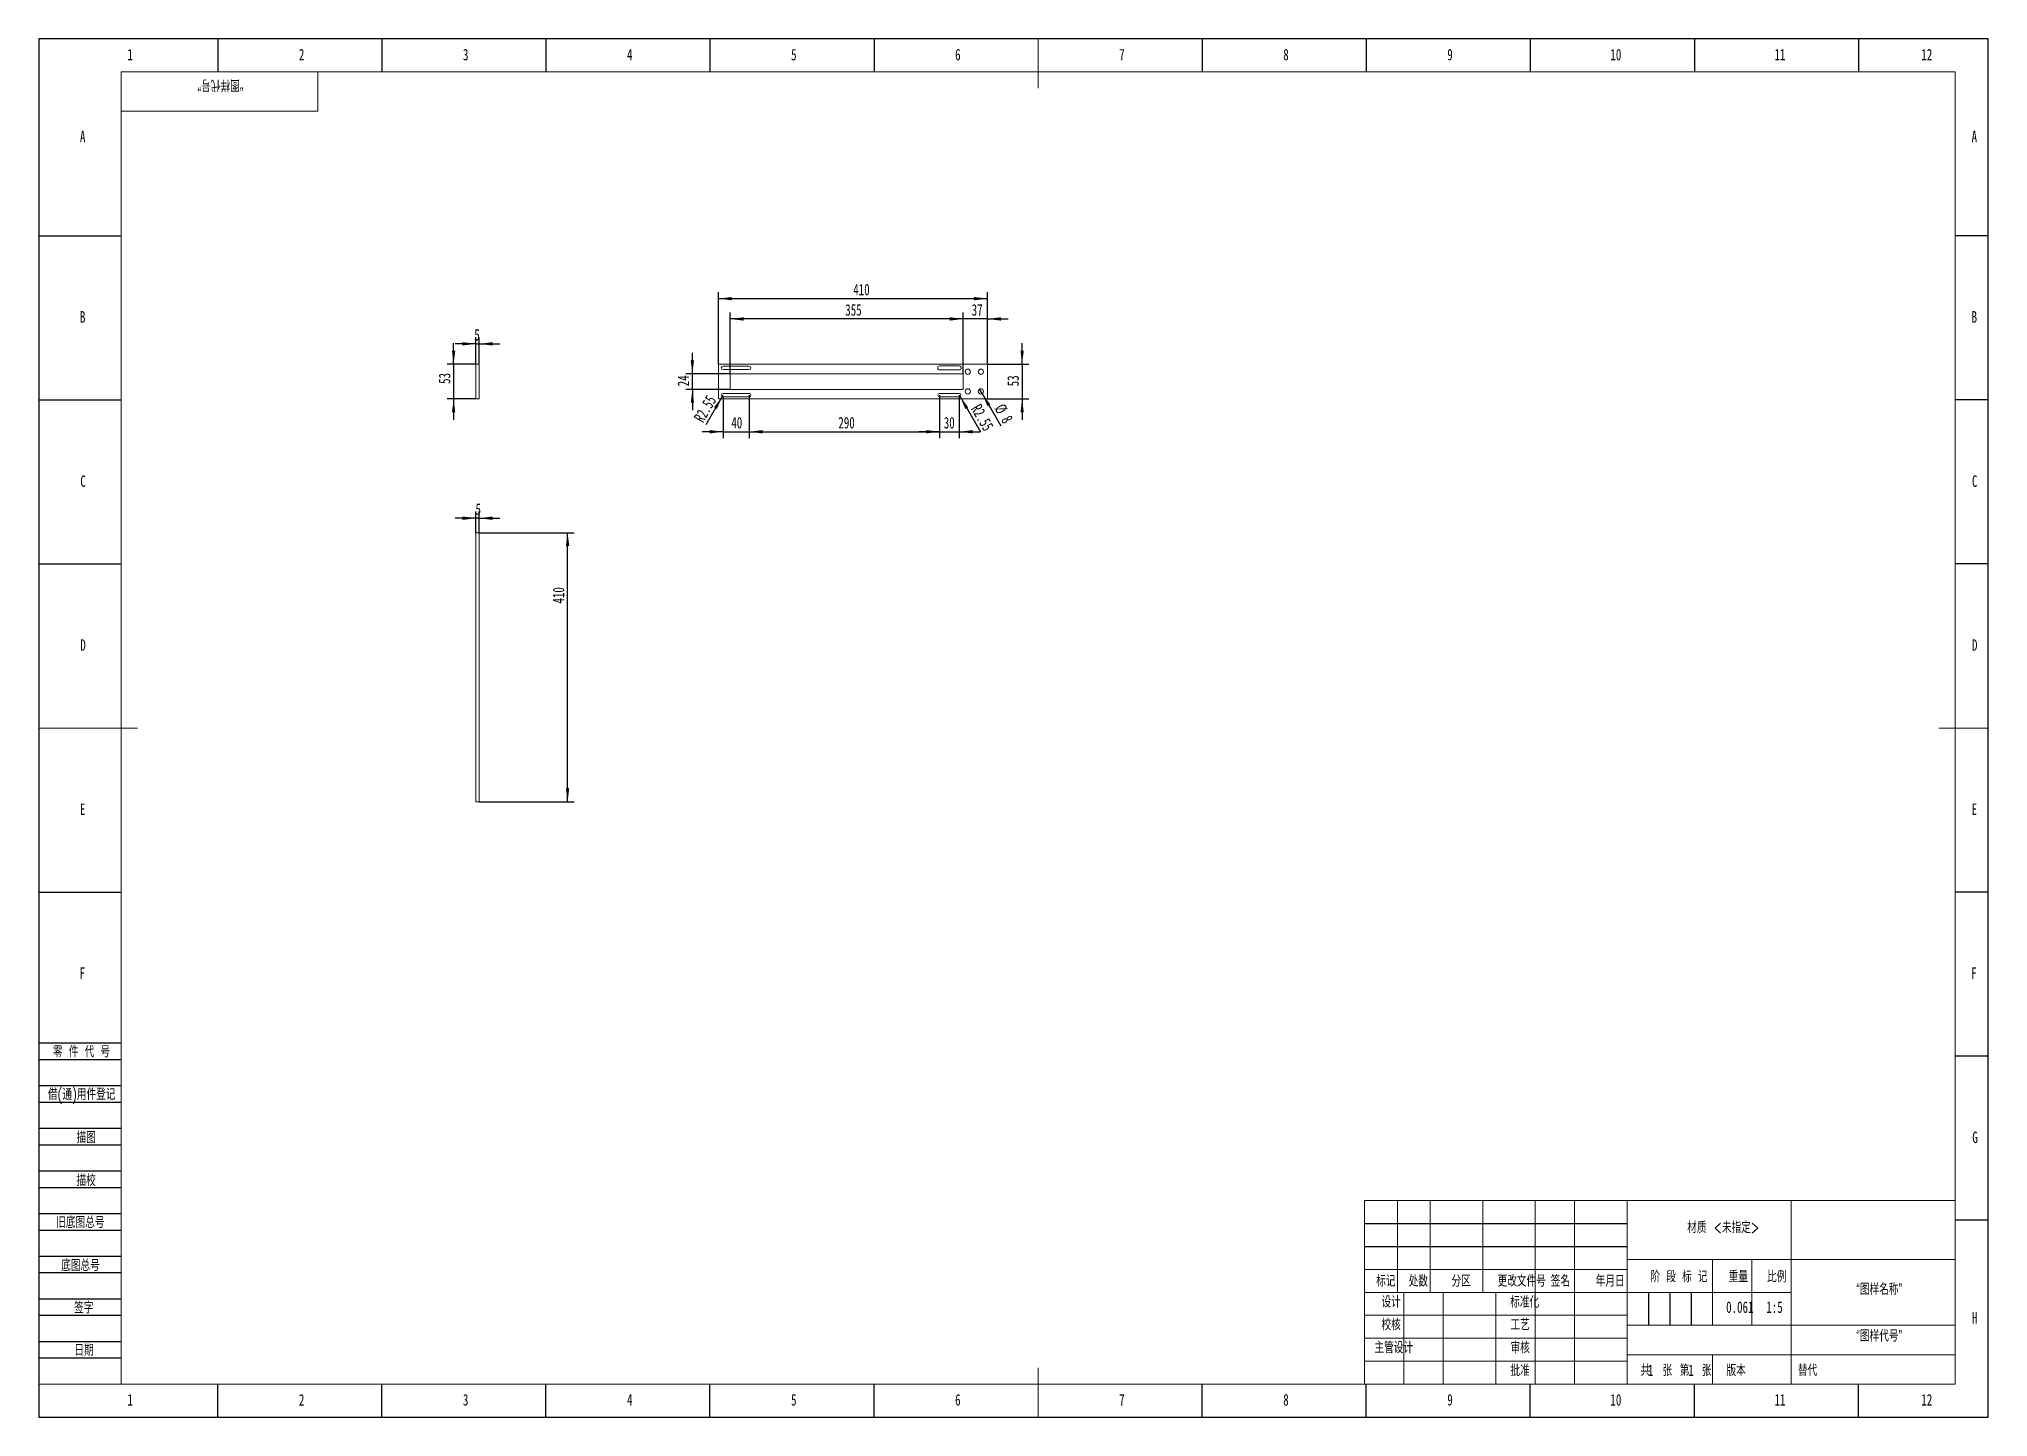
# Model space of a CAD drawing. Header units: millimetres. Extents: x 0 to 594, y 0 to 420.
import ezdxf

# ---------------------------------------------------------------- set-up
doc = ezdxf.new("R2010")
doc.units = ezdxf.units.MM
for name, color, linetype in [('10', 7, 'Continuous'), ('5', 7, 'Continuous'), ('SLD-0', 7, 'Continuous')]:
    doc.layers.add(name, color=color, linetype=linetype)
doc.styles.add('SLDTEXTSTYLE0', font='TXT', dxfattribs={"width": 0.7, "bigfont": 'bigfont'})
doc.styles.add('SLDTEXTSTYLE1', font='TXT', dxfattribs={"width": 0.614286, "bigfont": 'bigfont'})
doc.styles.add('SLDTEXTSTYLE2', font='TXT', dxfattribs={"width": 0.6, "bigfont": 'bigfont'})
doc.styles.add('SLDTEXTSTYLE3', font='TXT', dxfattribs={"width": 0.7})
doc.dimstyles.new('SLDDIMSTYLE0', dxfattribs={"dimtxt": 3.5, "dimasz": 4.08, "dimexe": 0, "dimexo": 0.0625, "dimgap": 0.875, "dimtad": 2, "dimlfac": 5, "dimrnd": 1e-09, "dimzin": 12, "dimdsep": 46, "dimtxsty": 'SLDTEXTSTYLE3', "dimsah": 1, "dimcen": 0.09, "dimadec": 0, "dimazin": 3, "dimtfac": 1, "dimtmove": 0, "dimatfit": 0, "dimfxl": 0, "dimfrac": 2, "dimtolj": 1, "dimtzin": 12, "dimarcsym": 0})
doc.dimstyles.new('SLDDIMSTYLE1', dxfattribs={"dimtxt": 3.5, "dimasz": 4.08, "dimexe": 0, "dimexo": 0.0625, "dimgap": 0.875, "dimtad": 2, "dimlfac": 5, "dimrnd": 1e-09, "dimzin": 12, "dimdsep": 46, "dimtxsty": 'SLDTEXTSTYLE3', "dimsah": 1, "dimcen": 0.09, "dimadec": 0, "dimazin": 3, "dimtfac": 1, "dimtofl": 0, "dimtmove": 0, "dimatfit": 3, "dimfxl": 0, "dimfrac": 2, "dimtolj": 1, "dimtzin": 12, "dimarcsym": 0})
doc.dimstyles.new('SLDDIMSTYLE2', dxfattribs={"dimtxt": 3.5, "dimasz": 4.08, "dimexe": 0, "dimexo": 0.0625, "dimgap": 0.875, "dimtad": 2, "dimlfac": 5, "dimrnd": 1e-09, "dimzin": 12, "dimdsep": 46, "dimtxsty": 'SLDTEXTSTYLE3', "dimsah": 1, "dimcen": 0, "dimadec": 0, "dimazin": 3, "dimtfac": 1, "dimtofl": 0, "dimtmove": 0, "dimatfit": 3, "dimfxl": 0, "dimfrac": 2, "dimtolj": 1, "dimtzin": 12, "dimarcsym": 0})
doc.dimstyles.new('SLDDIMSTYLE3', dxfattribs={"dimtxt": 3.5, "dimasz": 4.08, "dimexe": 0, "dimexo": 0.0625, "dimgap": 0.875, "dimtad": 2, "dimlfac": 5, "dimrnd": 1e-09, "dimzin": 12, "dimdsep": 46, "dimtxsty": 'SLDTEXTSTYLE3', "dimblk1": 'NONE', "dimsah": 1, "dimcen": 0, "dimadec": 0, "dimazin": 3, "dimtfac": 1, "dimtmove": 0, "dimatfit": 3, "dimldrblk": 'NONE', "dimfxl": 0, "dimfrac": 2, "dimtolj": 1, "dimtzin": 12, "dimarcsym": 0})

# ---------------------------------------------------------------- blocks, each defined once
blk = doc.blocks.new('_D')
at = {"layer": '10'}
for p, q in [((133.15, 327.08), (126.8, 327.08)), ((133.15, 320.89), (133.15, 329.08)), ((133.15, 327.08), (134.15, 327.08)), ((134.15, 320.89), (134.15, 329.08)), ((134.15, 327.08), (140.5, 327.08))]:
    blk.add_line(p, q, dxfattribs=at)
for points in [[(133.15, 327.08), (129.07, 327.59), (129.07, 326.58)], [(134.15, 327.08), (138.23, 326.58), (138.23, 327.59)]]:
    blk.add_solid(points, dxfattribs=at)
at = {"layer": '10', "insert": (132.67, 331.59), "char_height": 3.5, "attachment_point": 1, "style": 'SLDTEXTSTYLE3'}
blk.add_mtext('5', dxfattribs=at)
blk = doc.blocks.new('_D_1')
at = {"layer": '10'}
for p, q in [((126.37, 320.89), (126.37, 327.24)), ((133.15, 320.89), (124.37, 320.89)), ((126.37, 320.89), (126.37, 310.29)), ((133.15, 310.29), (124.37, 310.29)), ((126.37, 310.29), (126.37, 303.94))]:
    blk.add_line(p, q, dxfattribs=at)
for points in [[(126.37, 320.89), (126.88, 324.97), (125.87, 324.97)], [(126.37, 310.29), (125.87, 306.21), (126.88, 306.21)]]:
    blk.add_solid(points, dxfattribs=at)
at = {"layer": '10', "insert": (121.86, 314.87), "char_height": 3.5, "attachment_point": 1, "rotation": 90, "style": 'SLDTEXTSTYLE3'}
blk.add_mtext('53', dxfattribs=at)
blk = doc.blocks.new('_D_2')
at = {"layer": '10'}
for p, q in [((134.15, 269.51), (163.1, 269.51)), ((161.1, 187.51), (161.1, 269.51)), ((134.15, 187.51), (163.1, 187.51))]:
    blk.add_line(p, q, dxfattribs=at)
for points in [[(161.1, 269.51), (160.59, 265.43), (161.61, 265.43)], [(161.1, 187.51), (161.61, 191.59), (160.59, 191.59)]]:
    blk.add_solid(points, dxfattribs=at)
at = {"layer": '10', "insert": (156.59, 247.93), "char_height": 3.5, "attachment_point": 1, "rotation": 90, "style": 'SLDTEXTSTYLE3'}
blk.add_mtext('410', dxfattribs=at)
blk = doc.blocks.new('_D_3')
at = {"layer": '10'}
for p, q in [((133.15, 273.94), (126.8, 273.94)), ((133.15, 269.51), (133.15, 275.94)), ((134.15, 273.94), (133.15, 273.94)), ((134.15, 269.51), (134.15, 275.94)), ((134.15, 273.94), (140.5, 273.94))]:
    blk.add_line(p, q, dxfattribs=at)
for points in [[(133.15, 273.94), (129.07, 274.45), (129.07, 273.43)], [(134.15, 273.94), (138.23, 273.43), (138.23, 274.45)]]:
    blk.add_solid(points, dxfattribs=at)
at = {"layer": '10', "insert": (133.04, 278.45), "char_height": 3.5, "attachment_point": 1, "style": 'SLDTEXTSTYLE3'}
blk.add_mtext('5', dxfattribs=at)
blk = doc.blocks.new('_D_4')
at = {"layer": '10'}
for p, q in [((207.07, 320.89), (207.07, 342.86)), ((207.07, 340.86), (289.07, 340.86)), ((289.07, 320.89), (289.07, 342.86))]:
    blk.add_line(p, q, dxfattribs=at)
for points in [[(207.07, 340.86), (211.15, 340.35), (211.15, 341.37)], [(289.07, 340.86), (284.99, 341.37), (284.99, 340.35)]]:
    blk.add_solid(points, dxfattribs=at)
at = {"layer": '10', "insert": (248.17, 345.37), "char_height": 3.5, "attachment_point": 1, "style": 'SLDTEXTSTYLE3'}
blk.add_mtext('410', dxfattribs=at)
blk = doc.blocks.new('_D_5')
at = {"layer": '10'}
for p, q in [((210.67, 317.99), (210.67, 336.67)), ((281.67, 334.67), (210.67, 334.67)), ((281.67, 317.99), (281.67, 336.67))]:
    blk.add_line(p, q, dxfattribs=at)
for points in [[(210.67, 334.67), (214.75, 334.16), (214.75, 335.18)], [(281.67, 334.67), (277.59, 335.18), (277.59, 334.16)]]:
    blk.add_solid(points, dxfattribs=at)
at = {"layer": '10', "insert": (245.73, 339.18), "char_height": 3.5, "attachment_point": 1, "style": 'SLDTEXTSTYLE3'}
blk.add_mtext('355', dxfattribs=at)
blk = doc.blocks.new('_D_6')
at = {"layer": '10'}
for p, q in [((299.63, 320.89), (299.63, 327.24)), ((289.07, 320.89), (301.63, 320.89)), ((299.63, 320.89), (299.63, 310.29)), ((289.07, 310.29), (301.63, 310.29)), ((299.63, 310.29), (299.63, 303.94))]:
    blk.add_line(p, q, dxfattribs=at)
for points in [[(299.63, 320.89), (300.14, 324.97), (299.13, 324.97)], [(299.63, 310.29), (299.13, 306.21), (300.14, 306.21)]]:
    blk.add_solid(points, dxfattribs=at)
at = {"layer": '10', "insert": (295.12, 314.14), "char_height": 3.5, "attachment_point": 1, "rotation": 90, "style": 'SLDTEXTSTYLE3'}
blk.add_mtext('53', dxfattribs=at)
blk = doc.blocks.new('_D_7')
at = {"layer": '10'}
for p, q in [((199.14, 317.99), (199.14, 324.34)), ((210.67, 317.99), (197.14, 317.99)), ((199.14, 313.19), (199.14, 317.99)), ((210.67, 313.19), (197.14, 313.19)), ((199.14, 313.19), (199.14, 306.84))]:
    blk.add_line(p, q, dxfattribs=at)
for points in [[(199.14, 317.99), (199.64, 322.07), (198.63, 322.07)], [(199.14, 313.19), (198.63, 309.11), (199.64, 309.11)]]:
    blk.add_solid(points, dxfattribs=at)
at = {"layer": '10', "insert": (194.62, 314.14), "char_height": 3.5, "attachment_point": 1, "rotation": 90, "style": 'SLDTEXTSTYLE3'}
blk.add_mtext('24', dxfattribs=at)
blk = doc.blocks.new('_D_8')
at = {"layer": '10'}
for q in [(280.47, 311.44), (286.94, 300.23)]:
    blk.add_line((280.72, 311), q, dxfattribs=at)
blk.add_solid([(280.72, 311), (282.32, 307.21), (283.2, 307.72)], dxfattribs=at)
at = {"layer": '10', "insert": (286.96, 309.1), "char_height": 3.5, "attachment_point": 1, "rotation": 300, "style": 'SLDTEXTSTYLE3'}
blk.add_mtext('R2.55', dxfattribs=at)
blk = doc.blocks.new('_D_9')
at = {"layer": '10'}
for p, q in [((208.47, 310.93), (208.47, 298.29)), ((216.47, 310.93), (216.47, 298.29)), ((208.47, 300.29), (202.12, 300.29)), ((208.47, 300.29), (216.47, 300.29)), ((216.47, 300.29), (222.82, 300.29))]:
    blk.add_line(p, q, dxfattribs=at)
for points in [[(208.47, 300.29), (204.39, 300.8), (204.39, 299.78)], [(216.47, 300.29), (220.55, 299.78), (220.55, 300.8)]]:
    blk.add_solid(points, dxfattribs=at)
at = {"layer": '10', "insert": (211, 304.8), "char_height": 3.5, "attachment_point": 1, "style": 'SLDTEXTSTYLE3'}
blk.add_mtext('40', dxfattribs=at)
blk = doc.blocks.new('_D_10')
at = {"layer": '10'}
for q in [(203.22, 302.35), (208.47, 311.44)]:
    blk.add_line((208.21, 311), q, dxfattribs=at)
blk.add_solid([(208.21, 311), (205.73, 307.72), (206.61, 307.21)], dxfattribs=at)
at = {"layer": '10', "insert": (199.39, 304.55), "char_height": 3.5, "attachment_point": 1, "rotation": 60, "style": 'SLDTEXTSTYLE3'}
blk.add_mtext('R2.55', dxfattribs=at)
blk = doc.blocks.new('_D_11')
at = {"layer": '10'}
for p, q in [((274.47, 310.93), (274.47, 298.29)), ((280.47, 310.93), (280.47, 298.29)), ((274.47, 300.29), (268.12, 300.29)), ((274.47, 300.29), (280.47, 300.29)), ((280.47, 300.29), (286.82, 300.29))]:
    blk.add_line(p, q, dxfattribs=at)
for points in [[(274.47, 300.29), (270.39, 300.8), (270.39, 299.78)], [(280.47, 300.29), (284.55, 299.78), (284.55, 300.8)]]:
    blk.add_solid(points, dxfattribs=at)
at = {"layer": '10', "insert": (275.75, 304.8), "char_height": 3.5, "attachment_point": 1, "style": 'SLDTEXTSTYLE3'}
blk.add_mtext('30', dxfattribs=at)
blk = doc.blocks.new('_D_12')
at = {"layer": '10'}
for p, q in [((281.67, 334.67), (275.32, 334.67)), ((281.67, 317.99), (281.67, 336.67)), ((289.07, 334.67), (281.67, 334.67)), ((289.07, 320.89), (289.07, 336.67)), ((289.07, 334.67), (295.42, 334.67))]:
    blk.add_line(p, q, dxfattribs=at)
for points in [[(281.67, 334.67), (277.59, 335.18), (277.59, 334.16)], [(289.07, 334.67), (293.15, 334.16), (293.15, 335.18)]]:
    blk.add_solid(points, dxfattribs=at)
at = {"layer": '10', "insert": (284.26, 339.18), "char_height": 3.5, "attachment_point": 1, "style": 'SLDTEXTSTYLE3'}
blk.add_mtext('37', dxfattribs=at)
blk = doc.blocks.new('_D_13')
at = {"layer": '10'}
for q in [(286.67, 313.28), (293.11, 302.12)]:
    blk.add_line((287.47, 311.9), q, dxfattribs=at)
blk.add_solid([(287.47, 311.9), (289.07, 308.11), (289.95, 308.62)], dxfattribs=at)
at = {"layer": '10', "char_height": 3.5, "attachment_point": 1, "rotation": 300, "style": 'SLDTEXTSTYLE3'}
for s, insert in [('%%c', (294.13, 309.22)), ('8', (296.17, 305.65))]:
    blk.add_mtext(s, dxfattribs=dict(at, insert=insert))
blk = doc.blocks.new('_NONE')
blk = doc.blocks.new('_D_14')
at = {"layer": '10'}
for p, q in [((216.47, 311.44), (216.47, 298.29)), ((274.47, 311.44), (274.47, 298.29)), ((216.47, 300.29), (274.47, 300.29))]:
    blk.add_line(p, q, dxfattribs=at)
for points in [[(216.47, 300.29), (220.55, 299.78), (220.55, 300.8)], [(274.47, 300.29), (270.39, 300.8), (270.39, 299.78)]]:
    blk.add_solid(points, dxfattribs=at)
at = {"layer": '10', "insert": (243.62, 304.8), "char_height": 3.5, "attachment_point": 1, "style": 'SLDTEXTSTYLE3'}
blk.add_mtext('290', dxfattribs=at)

msp = doc.modelspace()

# ---------------------------------------------------------------- linework, layer by layer
at = {"color": 7, "linetype": 'Continuous', "lineweight": 15}
for p, q in [((133.15, 320.89), (134.15, 320.89)), ((133.15, 320.89), (133.15, 310.29)), ((134.15, 320.89), (134.15, 310.29)), ((207.0681, 320.89), (207.0681, 310.29)), ((207.0681, 320.89), (289.0681, 320.89)), ((289.0681, 320.89), (289.0681, 310.29)), ((216.4681, 320.25), (208.4681, 320.25)), ((208.4681, 319.23), (216.4681, 319.23)), ((210.6681, 317.99), (210.6681, 313.19)), ((281.6681, 317.99), (210.6681, 317.99)), ((280.4681, 320.3339), (274.4681, 320.3339)), ((274.4681, 319.1461), (280.4681, 319.1461)), ((281.6681, 313.19), (281.6681, 317.99)), ((133.15, 310.29), (134.15, 310.29)), ((207.0681, 310.29), (289.0681, 310.29)), ((216.4681, 311.95), (208.4681, 311.95)), ((208.4681, 310.93), (216.4681, 310.93)), ((210.6681, 313.19), (281.6681, 313.19)), ((280.4681, 311.95), (274.4681, 311.95)), ((274.4681, 310.93), (280.4681, 310.93)), ((134.15, 269.5091), (133.15, 269.5091)), ((133.15, 269.5091), (133.15, 187.5091)), ((134.15, 187.5091), (134.15, 269.5091)), ((133.15, 187.5091), (134.15, 187.5091))]:
    msp.add_line(p, q, dxfattribs=at)
for centre in [(283.0681, 318.59), (287.0681, 318.59), (283.0681, 312.59), (287.0681, 312.59)]:
    msp.add_circle(centre, 0.8, dxfattribs=at)
for centre, radius, start, end in [((208.4681, 319.74), 0.51, 90, 270), ((216.4681, 319.74), 0.51, 270, 90), ((274.4681, 319.74), 0.5939, 90, 270), ((280.4681, 319.74), 0.5939, 270, 90), ((208.4681, 311.44), 0.51, 90, 270), ((216.4681, 311.44), 0.51, 270, 90), ((274.4681, 311.44), 0.51, 90, 270), ((280.4681, 311.44), 0.51, 270, 90)]:
    msp.add_arc(centre, radius, start, end, dxfattribs=at)
at = {"layer": '5', "color": 7}
for p, q in [((594.0053, 420), (0, 420)), ((0, 420), (0, 0)), ((594.0053, 0), (594.0053, 420)), ((0, 114), (25, 114)), ((0, 109), (25, 109)), ((0, 101), (25, 101)), ((0, 96), (25, 96)), ((0, 88), (25, 88)), ((0, 83), (25, 83)), ((0, 75), (25, 75)), ((0, 70), (25, 70)), ((0, 62), (25, 62)), ((0, 57), (25, 57)), ((404, 59), (484, 59)), ((0, 49), (25, 49)), ((404, 52), (484, 52)), ((0, 44), (25, 44)), ((0, 36), (25, 36)), ((490.5, 38), (490.5, 28)), ((497, 38), (497, 28)), ((503.5, 38), (503.5, 28)), ((0, 31), (25, 31)), ((0, 23), (25, 23)), ((0, 18), (25, 18)), ((0, 0), (594.0053, 0))]:
    msp.add_line(p, q, dxfattribs=at)
at = {"layer": '5'}
for p, q in [((54.5, 420), (54.5, 410)), ((104.5, 420), (104.5, 410)), ((154.5, 420), (154.5, 410)), ((204.5, 420), (204.5, 410)), ((254.5, 420), (254.5, 410)), ((354.5, 420), (354.5, 410)), ((404.5, 420), (404.5, 410)), ((454.5, 420), (454.5, 410)), ((504.5, 420), (504.5, 410)), ((554.5, 420), (554.5, 410)), ((0, 360), (25, 360)), ((594.0053, 360), (584.0053, 360)), ((0, 310), (25, 310)), ((594.0053, 310), (584.0053, 310)), ((0, 260), (25, 260)), ((594.0053, 260), (584.0053, 260)), ((0, 160), (25, 160)), ((594.0053, 160), (584.0053, 160)), ((594.0053, 110), (584.0053, 110)), ((594.0053, 60), (584.0053, 60)), ((54.5, 0), (54.5, 10)), ((104.5, 0), (104.5, 10)), ((154.5, 0), (154.5, 10)), ((204.5, 0), (204.5, 10)), ((254.5, 0), (254.5, 10)), ((354.5, 0), (354.5, 10)), ((404.5, 0), (404.5, 10)), ((454.5, 0), (454.5, 10)), ((504.5, 0), (504.5, 10)), ((554.5, 0), (554.5, 10))]:
    msp.add_line(p, q, dxfattribs=at)
at = {"layer": '5', "lineweight": 15}
for p, q in [((304.5027, 420), (304.5027, 405)), ((0, 210), (30, 210)), ((594.0053, 210), (579.0053, 210)), ((304.5027, 0), (304.5027, 15))]:
    msp.add_line(p, q, dxfattribs=at)
at = {"layer": '5', "color": 7, "lineweight": 15}
for p, q in [((584.0053, 410), (25, 410)), ((25, 410), (25, 10)), ((85, 398), (85, 410)), ((584.0053, 10), (584.0053, 410)), ((25, 398), (85, 398)), ((404, 66), (584, 66)), ((404, 66), (404, 10)), ((414, 66), (414, 38)), ((424, 66), (424, 38)), ((440, 66), (440, 38)), ((456, 66), (456, 10)), ((468, 66), (468, 38)), ((484, 66), (484, 10)), ((534, 66), (534, 38)), ((484, 48), (584, 48)), ((510, 48), (510, 28)), ((522, 48), (522, 28)), ((404, 45), (484, 45)), ((404, 38), (534, 38)), ((416, 38), (416, 10)), ((428, 38), (428, 10)), ((444, 38), (444, 10)), ((468, 38), (468, 10)), ((534, 38), (534, 10)), ((404, 31), (484, 31)), ((404, 24), (484, 24)), ((484, 28), (584, 28)), ((484.0053, 18.9847), (584.0053, 18.9847)), ((510, 18.9847), (510, 10)), ((404, 17), (484, 17)), ((0, 10), (584.0053, 10))]:
    msp.add_line(p, q, dxfattribs=at)

# ---------------------------------------------------------------- texts
at = {"layer": '10', "char_height": 3.5}
for s, insert, attachment_point, style in [('1', (27.7944, 416.9864), 2, 'SLDTEXTSTYLE3'), ('2', (80.0444, 416.9864), 2, 'SLDTEXTSTYLE3'), ('3', (130.0444, 416.9864), 2, 'SLDTEXTSTYLE3'), ('4', (180.0444, 416.9864), 2, 'SLDTEXTSTYLE3'), ('5', (230.0444, 416.9864), 2, 'SLDTEXTSTYLE3'), ('6', (280.0469, 416.9864), 2, 'SLDTEXTSTYLE3'), ('7', (330.0469, 416.9864), 2, 'SLDTEXTSTYLE3'), ('8', (380.0469, 416.9864), 2, 'SLDTEXTSTYLE3'), ('9', (430.0469, 416.9864), 2, 'SLDTEXTSTYLE3'), ('10', (480.5889, 416.9864), 2, 'SLDTEXTSTYLE3'), ('11', (530.5889, 416.9864), 2, 'SLDTEXTSTYLE3'), ('12', (575.3439, 416.9864), 2, 'SLDTEXTSTYLE3'), ('A', (13.3203, 392.0427), 2, 'SLDTEXTSTYLE3'), ('A', (589.8303, 392.0427), 2, 'SLDTEXTSTYLE3'), ('B', (13.3203, 337.0427), 2, 'SLDTEXTSTYLE3'), ('B', (589.8303, 337.0427), 2, 'SLDTEXTSTYLE3'), ('C', (13.4273, 286.9864), 2, 'SLDTEXTSTYLE3'), ('C', (589.9373, 286.9864), 2, 'SLDTEXTSTYLE3'), ('D', (13.4297, 237.0427), 2, 'SLDTEXTSTYLE3'), ('D', (589.9397, 237.0427), 2, 'SLDTEXTSTYLE3'), ('E', (13.3179, 186.9864), 2, 'SLDTEXTSTYLE3'), ('E', (589.8279, 186.9864), 2, 'SLDTEXTSTYLE3'), ('F', (13.2243, 137.0427), 2, 'SLDTEXTSTYLE3'), ('F', (589.7343, 137.0427), 2, 'SLDTEXTSTYLE3'), ('G', (590.0491, 86.9864), 2, 'SLDTEXTSTYLE3'), ('\\M+18DDE质 <\\M+196A2\\M+18E77\\M+192E8>', (513.298, 59.5449), 2, 'SLDTEXTSTYLE0'), ('\\M+18167图样\\M+196BC\\M+18FCC\\M+18168', (560.8405, 40.7293), 2, 'SLDTEXTSTYLE0'), ('0.061', (518.3603, 35.2366), 2, 'SLDTEXTSTYLE3'), ('H', (589.9397, 31.9864), 2, 'SLDTEXTSTYLE3'), ('\\M+18167图样\\M+191E3\\M+18D86\\M+18168', (560.8429, 26.4973), 2, 'SLDTEXTSTYLE0'), ('\\M+18EE5\\M+18AC7设计', (412.8822, 22.9442), 2, 'SLDTEXTSTYLE0'), ('1', (490.3401, 15.9971), 1, 'SLDTEXTSTYLE3'), ('1', (502.6937, 15.9971), 1, 'SLDTEXTSTYLE3'), ('1', (27.7944, 6.9864), 2, 'SLDTEXTSTYLE3'), ('2', (80.0444, 6.9864), 2, 'SLDTEXTSTYLE3'), ('3', (130.0444, 6.9864), 2, 'SLDTEXTSTYLE3'), ('4', (180.0444, 6.9864), 2, 'SLDTEXTSTYLE3'), ('5', (230.0444, 6.9864), 2, 'SLDTEXTSTYLE3'), ('6', (280.0469, 6.9864), 2, 'SLDTEXTSTYLE3'), ('7', (330.0469, 6.9864), 2, 'SLDTEXTSTYLE3'), ('8', (380.0469, 6.9864), 2, 'SLDTEXTSTYLE3'), ('9', (430.0469, 6.9864), 2, 'SLDTEXTSTYLE3'), ('10', (480.5889, 6.9864), 2, 'SLDTEXTSTYLE3'), ('11', (530.5889, 6.9864), 2, 'SLDTEXTSTYLE3'), ('12', (575.3439, 6.9864), 2, 'SLDTEXTSTYLE3')]:
    msp.add_mtext(s, dxfattribs=dict(at, insert=insert, attachment_point=attachment_point, style=style))
at = {"layer": '10', "color": 7, "char_height": 3.5}
for s, insert, attachment_point, style in [('\\M+197EB \\M+18C8F \\M+191E3 \\M+18D86', (4.2849, 113.1242), 1, 'SLDTEXTSTYLE1'), ('\\M+18ED8(\\M+192CA)\\M+19770\\M+18C8F\\M+1936F记', (2.7355, 100.137), 1, 'SLDTEXTSTYLE0'), ('\\M+19560图', (14.3732, 86.9834), 2, 'SLDTEXTSTYLE0'), ('\\M+19560\\M+18D5A', (14.3407, 73.8814), 2, 'SLDTEXTSTYLE0'), ('\\M+18B8C\\M+192EA图总\\M+18D86', (5.2617, 61.0888), 1, 'SLDTEXTSTYLE0'), ('\\M+192EA图总\\M+18D86', (6.7617, 47.9751), 1, 'SLDTEXTSTYLE0'), ('标记', (410.4882, 43.2318), 2, 'SLDTEXTSTYLE0'), ('处\\M+19094', (420.3881, 43.2318), 2, 'SLDTEXTSTYLE0'), ('\\M+195AA\\M+18BE6', (433.4382, 43.2318), 2, 'SLDTEXTSTYLE0'), ('\\M+18D58\\M+189FC\\M+195B6\\M+18C8F\\M+18D86', (451.8917, 43.2318), 2, 'SLDTEXTSTYLE0'), ('签\\M+196BC', (463.6846, 43.2318), 2, 'SLDTEXTSTYLE0'), ('\\M+1944E\\M+18C8E\\M+193FA', (478.8505, 43.2318), 2, 'SLDTEXTSTYLE0'), ('阶 \\M+19269 标 记', (499.8116, 44.5695), 2, 'SLDTEXTSTYLE1'), ('\\M+18F64\\M+197CA', (517.897, 44.5695), 2, 'SLDTEXTSTYLE0'), ('\\M+194E4\\M+197E1', (529.5979, 44.5695), 2, 'SLDTEXTSTYLE0'), ('设计', (412.0826, 36.8674), 2, 'SLDTEXTSTYLE0'), ('标\\M+18F79\\M+189BB', (452.7993, 36.8018), 2, 'SLDTEXTSTYLE0'), ('签\\M+18E9A', (13.6478, 35.1094), 2, 'SLDTEXTSTYLE0'), ('\\M+18D5A\\M+18A6A', (412.0817, 29.9213), 2, 'SLDTEXTSTYLE0'), ('\\M+18D48艺', (451.4074, 29.9213), 2, 'SLDTEXTSTYLE0'), ('\\M+193FA\\M+18AFA', (13.725, 22.1483), 2, 'SLDTEXTSTYLE0'), ('审\\M+18A6A', (451.4068, 22.9442), 2, 'SLDTEXTSTYLE0'), ('\\M+194E1\\M+18F79', (451.3889, 15.9569), 2, 'SLDTEXTSTYLE0'), ('\\M+18BA4  张', (492.9483, 15.9971), 2, 'SLDTEXTSTYLE2'), ('\\M+191E6  张', (504.8973, 15.9971), 2, 'SLDTEXTSTYLE2'), ('\\M+194C5\\M+1967B', (517.2341, 15.9971), 2, 'SLDTEXTSTYLE0')]:
    msp.add_mtext(s, dxfattribs=dict(at, insert=insert, attachment_point=attachment_point, style=style))
at = {"layer": 'SLD-0', "insert": (55.3151, 404.1521), "char_height": 3.5, "attachment_point": 2, "rotation": 180, "style": 'SLDTEXTSTYLE0'}
msp.add_mtext('\\M+18167图样\\M+191E3\\M+18D86\\M+18168', dxfattribs=at)
at = {"layer": 'SLD-0', "char_height": 3.5}
for s, insert, attachment_point, style in [('1:5', (528.9242, 35.2366), 2, 'SLDTEXTSTYLE3'), ('\\M+191D6\\M+191E3', (536.0783, 15.9971), 1, 'SLDTEXTSTYLE0')]:
    msp.add_mtext(s, dxfattribs=dict(at, insert=insert, attachment_point=attachment_point, style=style))

# ---------------------------------------------------------------- dimensions: what is measured, and where the dimension line sits
at = {"layer": '10'}
for base, p1, p2, dimstyle, picture, middle in [((289.0681, 340.8614), (207.0681, 320.89), (289.0681, 320.89), 'SLDDIMSTYLE1', '_D_4', (250.4759, 340.8614)), ((210.6681, 334.6679), (281.6681, 317.99), (210.6681, 317.99), 'SLDDIMSTYLE1', '_D_5', (248.0329, 334.6679)), ((281.6681, 334.6679), (289.0681, 320.89), (281.6681, 317.99), 'SLDDIMSTYLE0', '_D_12', (285.7933, 334.6679)), ((134.15, 327.0831), (133.15, 320.89), (134.15, 320.89), 'SLDDIMSTYLE0', '_D', (133.4347, 327.0831)), ((216.4681, 300.29), (208.4681, 310.93), (216.4681, 310.93), 'SLDDIMSTYLE0', '_D_9', (212.5325, 300.29)), ((274.4681, 300.29), (216.4681, 311.44), (274.4681, 311.44), 'SLDDIMSTYLE1', '_D_14', (245.9178, 300.29)), ((280.4681, 300.29), (274.4681, 310.93), (280.4681, 310.93), 'SLDDIMSTYLE0', '_D_11', (277.2831, 300.29)), ((133.15, 273.9394), (134.15, 269.5091), (133.15, 269.5091), 'SLDDIMSTYLE0', '_D_3', (133.8123, 273.9394))]:
    dim = msp.add_linear_dim(base=base, p1=p1, p2=p2, dimstyle=dimstyle, dxfattribs=at)
    dim.commit()
    dim.dimension.update_dxf_attribs({"geometry": picture, "text_midpoint": middle, "dimtype": 160})
for base, p1, p2, dimstyle, picture, middle in [((126.3736, 310.29), (133.15, 320.89), (133.15, 310.29), 'SLDDIMSTYLE0', '_D_1', (126.3736, 316.4042)), ((299.6348, 310.29), (289.0681, 320.89), (289.0681, 310.29), 'SLDDIMSTYLE0', '_D_6', (299.6348, 315.6752)), ((199.136, 317.99), (210.6681, 313.19), (210.6681, 317.99), 'SLDDIMSTYLE0', '_D_7', (199.136, 315.6752)), ((161.0992, 269.5091), (134.15, 187.5091), (134.15, 269.5091), 'SLDDIMSTYLE1', '_D_2', (161.0992, 250.2372))]:
    dim = msp.add_linear_dim(base=base, p1=p1, p2=p2, angle=90, dimstyle=dimstyle, dxfattribs=at)
    dim.commit()
    dim.dimension.update_dxf_attribs({"geometry": picture, "text_midpoint": middle, "dimtype": 160})
for center, mpoint, picture, middle in [((208.4681, 311.44), (208.2131, 310.9983), '_D_10', (204.9785, 305.3959)), ((280.4681, 311.44), (280.7231, 310.9983), '_D_8', (285.1414, 303.3456))]:
    dim = msp.add_radius_dim(center=center, mpoint=mpoint, dimstyle='SLDDIMSTYLE2', dxfattribs=at)
    dim.commit()
    dim.dimension.update_dxf_attribs({"geometry": picture, "text_midpoint": middle, "dimtype": 164})
dim = msp.add_diameter_dim_2p(p1=(286.6681, 313.2828), p2=(287.4681, 311.8972), dimstyle='SLDDIMSTYLE3', dxfattribs=at)
dim.commit()
dim.dimension.update_dxf_attribs({"geometry": '_D_13', "text_midpoint": (291.8804, 304.2548), "dimtype": 163})

doc.saveas('drawing.dxf')
